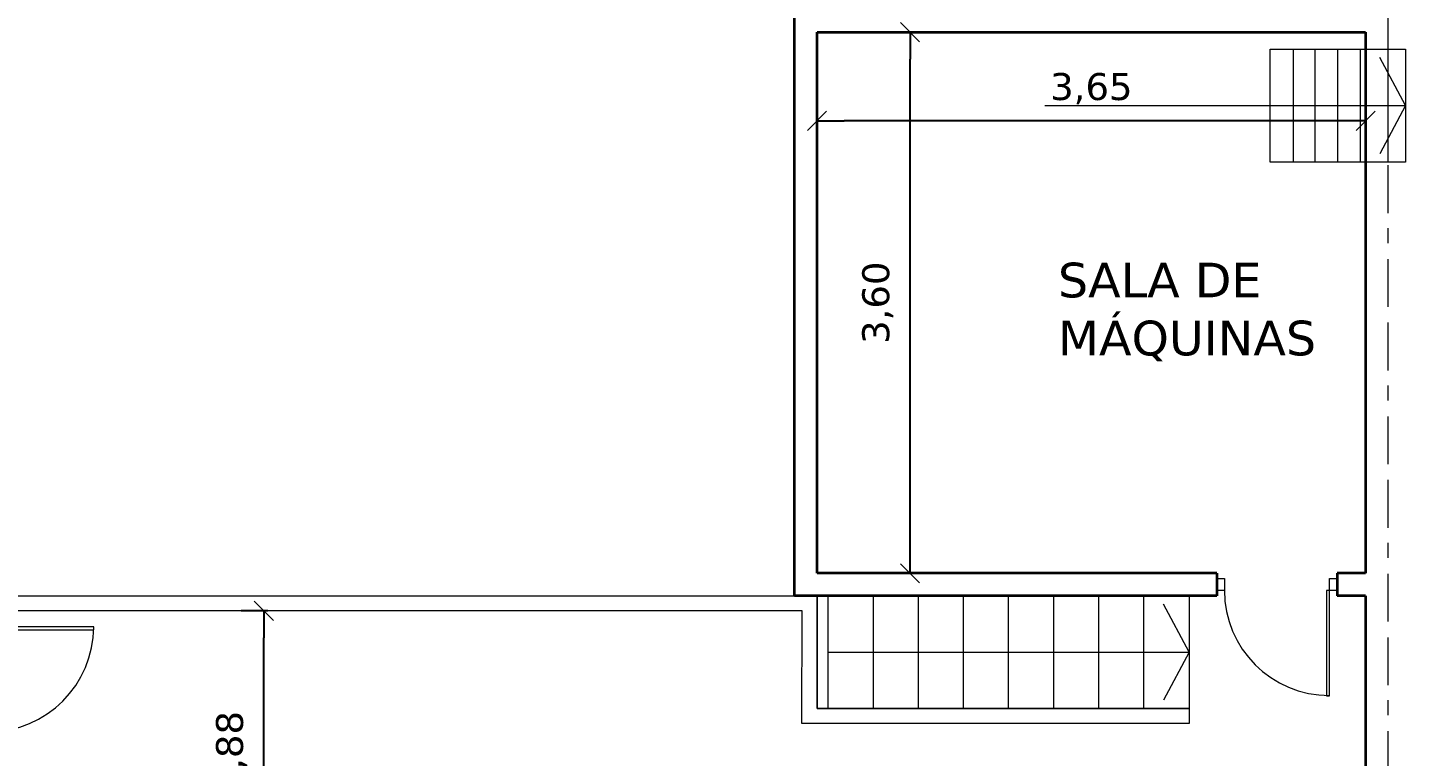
# Model space of a CAD drawing. Header units: metres. Extents: x -163 to 91, y -12 to 67.
# Drawn here: x -84.99 to -75.82, y 2.55 to 7.4 of the extents above; entities that cross this region are included whole.
import ezdxf

# ---------------------------------------------------------------- set-up
doc = ezdxf.new("R2010")
doc.units = ezdxf.units.M
doc.header["$LTSCALE"] = 0.508
doc.header["$PDMODE"] = 1
doc.header["$PDSIZE"] = -2
doc.linetypes.add('STYLE_07', pattern=[1.875, 0.625, -0.20828, 0.625, -0.20836, 0.06943, -0.13893])
doc.layers.get('0').update_dxf_attribs({"lineweight": 18})
for name, color, linetype, lineweight in [('CARPINTERIA', 7, 'Continuous', 13), ('Dimension', 7, 'Continuous', 5), ('Muros', 7, 'Continuous', 35), ('None', 7, 'Continuous', 5), ('Zócalo', 7, 'Continuous', 9)]:
    doc.layers.add(name, color=color, linetype=linetype, lineweight=lineweight)
doc.styles.add('HoratioDBol', font='')
doc.styles.add('Verdana', font='verdana.ttf')
doc.styles.get('HoratioDBol').set_extended_font_data('HoratioDBol')
doc.dimstyles.new('personal', dxfattribs={"dimtxt": 0.214974, "dimasz": 0.179989, "dimexe": 0.15, "dimexo": 0.159, "dimgap": 0.001, "dimtad": 1, "dimzin": 3, "dimtxsty": 'HoratioDBol', "dimblk": 'VW_SLASH', "dimcen": 0, "dimdle": 0.001, "dimazin": 0, "dimtfac": 0.8, "dimtix": 1, "dimtmove": 0, "dimatfit": 0, "dimldrblk": 'VW_CONCAVEFILLED', "dimfxl": 0, "dimfrac": 2, "dimtolj": 1, "dimtzin": 3, "dimarcsym": 0})

# ---------------------------------------------------------------- blocks, each defined once
blk = doc.blocks.new('P 0.80 (0.10)')
at = {"layer": 'CARPINTERIA', "color": 0, "flags": 128}
for points in [[(-0.33, 0.739), (-0.35, 0.739), (-0.35, 0.04), (-0.33, 0.04)], [(-0.4, 0.0395), (-0.35, 0.0395), (-0.35, -0.0405), (-0.4, -0.0405)], [(0.35, 0.0395), (0.4, 0.0395), (0.4, -0.0405), (0.35, -0.0405)]]:
    blk.add_lwpolyline(points, close=True, dxfattribs=at)
at = {"layer": 'CARPINTERIA', "color": 0}
blk.add_arc((-0.35, 0.038), 0.7, 0, 90, dxfattribs=at)
blk = doc.blocks.new('VW_SLASH')
at = {"color": 0, "linetype": 'ByBlock', "lineweight": -2}
blk.add_line((0, 0), (-1, 0), dxfattribs=at)
at = {"layer": 'Zócalo', "color": 0}
blk.add_lwpolyline([(0.354, 0.354), (-0.354, -0.354)], dxfattribs=at)
blk = doc.blocks.new('*D300')
at = {"layer": 'Defpoints', "color": 0, "lineweight": 0, "transparency": 16777216}
for p in [(-79.1198, 7.37), (-78.826, 7.37), (-78.8585, 3.77)]:
    blk.add_point(p, dxfattribs=at)
at = {"layer": 'Dimension', "color": 0, "lineweight": -2, "transparency": 16777216}
for p, q in [((-78.985, 7.37), (-79.2698, 7.37)), ((-79.1198, 3.95), (-79.1198, 7.19)), ((-79.0175, 3.77), (-79.2698, 3.77))]:
    blk.add_line(p, q, dxfattribs=at)
at = {"layer": 'Dimension', "color": 0, "lineweight": -2, "transparency": 16777216, "xscale": 0.179989013671875, "yscale": 0.179989013671875, "zscale": 0.179989013671875}
for p, rotation in [((-79.1198, 7.37), 90), ((-79.1198, 3.77), 270)]:
    blk.add_blockref('VW_SLASH', p, dxfattribs=dict(at, rotation=rotation))
at = {"layer": 'Dimension', "color": 0, "transparency": 16777216, "insert": (-79.3337, 5.57), "char_height": 0.17942, "attachment_point": 5, "rotation": 90, "style": 'Verdana'}
blk.add_mtext('\\A1;3,60', dxfattribs=at)
blk = doc.blocks.new('VW_CONCAVEFILLED')
at = {"linetype": 'ByBlock', "lineweight": 0}
blk.add_hatch(color=0, dxfattribs=at).paths.add_polyline_path([(-1.111, 0.298), (-1.079, 0.28), (-1.046, 0.263), (-1.013, 0.247), (-0.98, 0.231), (-0.947, 0.216), (-0.914, 0.201), (-0.88, 0.187), (-0.847, 0.173), (-0.813, 0.16), (-0.779, 0.147), (-0.745, 0.135), (-0.711, 0.123), (-0.677, 0.112), (-0.643, 0.101), (-0.608, 0.091), (-0.574, 0.082), (-0.539, 0.073), (-0.504, 0.064), (-0.469, 0.056), (-0.434, 0.049), (-0.398, 0.042), (-0.363, 0.035), (-0.327, 0.029), (-0.291, 0.024), (-0.255, 0.019), (-0.219, 0.015), (-0.183, 0.011), (-0.147, 0.008), (-0.11, 0.005), (-0.074, 0.003), (-0.037, 0.001), (0, 0), (-0.037, -0.001), (-0.074, -0.003), (-0.11, -0.005), (-0.147, -0.008), (-0.183, -0.011), (-0.219, -0.015), (-0.255, -0.019), (-0.291, -0.024), (-0.327, -0.029), (-0.363, -0.035), (-0.398, -0.042), (-0.434, -0.049), (-0.469, -0.056), (-0.504, -0.064), (-0.539, -0.073), (-0.574, -0.082), (-0.608, -0.091), (-0.643, -0.101), (-0.677, -0.112), (-0.711, -0.123), (-0.745, -0.135), (-0.779, -0.147), (-0.813, -0.16), (-0.847, -0.173), (-0.88, -0.187), (-0.914, -0.201), (-0.947, -0.216), (-0.98, -0.231), (-1.013, -0.247), (-1.046, -0.263), (-1.079, -0.28), (-1.111, -0.298), (-1.097, -0.282), (-1.085, -0.267), (-1.072, -0.25), (-1.061, -0.233), (-1.051, -0.215), (-1.041, -0.197), (-1.032, -0.179), (-1.024, -0.16), (-1.017, -0.141), (-1.011, -0.121), (-1.006, -0.101), (-1.001, -0.081), (-0.998, -0.061), (-0.996, -0.041), (-0.994, -0.02), (-0.994, 0), (-0.994, 0.02), (-0.996, 0.041), (-0.998, 0.061), (-1.001, 0.081), (-1.006, 0.101), (-1.011, 0.121), (-1.017, 0.141), (-1.024, 0.16), (-1.032, 0.179), (-1.041, 0.197), (-1.051, 0.215), (-1.061, 0.233), (-1.072, 0.25), (-1.085, 0.267), (-1.097, 0.282)])
at = {"layer": 'Zócalo', "color": 0}
blk.add_lwpolyline([(-1.111, 0.298), (-1.079, 0.28), (-1.046, 0.263), (-1.013, 0.247), (-0.98, 0.231), (-0.947, 0.216), (-0.914, 0.201), (-0.88, 0.187), (-0.847, 0.173), (-0.813, 0.16), (-0.779, 0.147), (-0.745, 0.135), (-0.711, 0.123), (-0.677, 0.112), (-0.643, 0.101), (-0.608, 0.091), (-0.574, 0.082), (-0.539, 0.073), (-0.504, 0.064), (-0.469, 0.056), (-0.434, 0.049), (-0.398, 0.042), (-0.363, 0.035), (-0.327, 0.029), (-0.291, 0.024), (-0.255, 0.019), (-0.219, 0.015), (-0.183, 0.011), (-0.147, 0.008), (-0.11, 0.005), (-0.074, 0.003), (-0.037, 0.001), (0, 0), (-0.037, -0.001), (-0.074, -0.003), (-0.11, -0.005), (-0.147, -0.008), (-0.183, -0.011), (-0.219, -0.015), (-0.255, -0.019), (-0.291, -0.024), (-0.327, -0.029), (-0.363, -0.035), (-0.398, -0.042), (-0.434, -0.049), (-0.469, -0.056), (-0.504, -0.064), (-0.539, -0.073), (-0.574, -0.082), (-0.608, -0.091), (-0.643, -0.101), (-0.677, -0.112), (-0.711, -0.123), (-0.745, -0.135), (-0.779, -0.147), (-0.813, -0.16), (-0.847, -0.173), (-0.88, -0.187), (-0.914, -0.201), (-0.947, -0.216), (-0.98, -0.231), (-1.013, -0.247), (-1.046, -0.263), (-1.079, -0.28), (-1.111, -0.298), (-1.097, -0.282), (-1.085, -0.267), (-1.072, -0.25), (-1.061, -0.233), (-1.051, -0.215), (-1.041, -0.197), (-1.032, -0.179), (-1.024, -0.16), (-1.017, -0.141), (-1.011, -0.121), (-1.006, -0.101), (-1.001, -0.081), (-0.998, -0.061), (-0.996, -0.041), (-0.994, -0.02), (-0.994, 0), (-0.994, 0.02), (-0.996, 0.041), (-0.998, 0.061), (-1.001, 0.081), (-1.006, 0.101), (-1.011, 0.121), (-1.017, 0.141), (-1.024, 0.16), (-1.032, 0.179), (-1.041, 0.197), (-1.051, 0.215), (-1.061, 0.233), (-1.072, 0.25), (-1.085, 0.267), (-1.097, 0.282)], close=True, dxfattribs=at)
blk = doc.blocks.new('*D316')
at = {"layer": 'Defpoints', "color": 0, "lineweight": 0, "transparency": 16777216}
for p in [(-83.4185, 3.52), (-83.2335, 3.52), (-83.1685, 1.64)]:
    blk.add_point(p, dxfattribs=at)
at = {"layer": 'Dimension', "color": 0, "lineweight": -2, "transparency": 16777216}
for p, q in [((-83.3925, 3.52), (-83.5685, 3.52)), ((-83.4185, 1.82), (-83.4185, 3.34)), ((-83.3275, 1.64), (-83.5685, 1.64))]:
    blk.add_line(p, q, dxfattribs=at)
at = {"layer": 'Dimension', "color": 0, "lineweight": -2, "transparency": 16777216, "xscale": 0.179989013671875, "yscale": 0.179989013671875, "zscale": 0.179989013671875}
for p, rotation in [((-83.4185, 3.52), 90), ((-83.4185, 1.64), 270)]:
    blk.add_blockref('VW_SLASH', p, dxfattribs=dict(at, rotation=rotation))
at = {"layer": 'Dimension', "color": 0, "transparency": 16777216, "insert": (-83.6326, 2.58), "char_height": 0.17942, "attachment_point": 5, "rotation": 90, "style": 'Verdana'}
blk.add_mtext('\\A1;1,88', dxfattribs=at)
blk = doc.blocks.new('*D320')
at = {"layer": 'Defpoints', "color": 0, "lineweight": 0, "transparency": 16777216}
for p in [(-79.7385, 6.78), (-79.7385, 6.58), (-76.0885, 6.47)]:
    blk.add_point(p, dxfattribs=at)
at = {"layer": 'Dimension', "color": 0, "lineweight": -2, "transparency": 16777216}
for p, q in [((-79.7385, 6.739), (-79.7385, 6.93)), ((-76.0885, 6.629), (-76.0885, 6.93)), ((-76.2685, 6.78), (-79.5585, 6.78))]:
    blk.add_line(p, q, dxfattribs=at)
at = {"layer": 'Dimension', "color": 0, "lineweight": -2, "transparency": 16777216, "xscale": 0.179989013671875, "yscale": 0.179989013671875, "zscale": 0.179989013671875, "rotation": 180}
blk.add_blockref('VW_SLASH', (-79.7385, 6.78), dxfattribs=at)
at = {"layer": 'Dimension', "color": 0, "lineweight": -2, "transparency": 16777216, "xscale": 0.179989013671875, "yscale": 0.179989013671875, "zscale": 0.179989013671875}
blk.add_blockref('VW_SLASH', (-76.0885, 6.78), dxfattribs=at)
at = {"layer": 'Dimension', "color": 0, "transparency": 16777216, "insert": (-77.9135, 6.9939), "char_height": 0.17942, "attachment_point": 5, "style": 'Verdana'}
blk.add_mtext('\\A1;3,65', dxfattribs=at)

msp = doc.modelspace()

# ---------------------------------------------------------------- linework, layer by layer
at = {"layer": 'Muros'}
for p, q in [((-79.8885, 3.62), (-79.8885, 7.52)), ((-79.7385, 3.77), (-79.7385, 7.37)), ((-79.7385, 7.37), (-76.0885, 7.37)), ((-76.0885, 7.37), (-76.0885, 3.77)), ((-77.0785, 3.77), (-79.7385, 3.77)), ((-77.0785, 3.77), (-77.0785, 3.62)), ((-76.2785, 3.77), (-76.2785, 3.62)), ((-76.0885, 3.77), (-76.2785, 3.77)), ((-77.0785, 3.62), (-79.8885, 3.62)), ((-76.0885, 3.62), (-76.2785, 3.62)), ((-76.0885, 3.62), (-76.0885, 1.64))]:
    msp.add_line(p, q, dxfattribs=at)
at = {"layer": 'None', "color": 7, "linetype": 'STYLE_07', "lineweight": 5}
msp.add_line((-75.9385, -4.3), (-75.9385, 44.36), dxfattribs=at)
at = {"layer": 'None', "color": 7, "linetype": 'Continuous', "lineweight": 5}
for p, q in [((-76.7238, 6.506), (-76.7238, 7.256)), ((-76.5686, 6.506), (-76.5686, 7.256)), ((-76.4238, 6.506), (-76.4238, 7.256)), ((-76.2725, 6.506), (-76.2725, 7.256)), ((-76.1238, 6.506), (-76.1238, 7.256)), ((-75.9385, 6.506), (-75.9385, 7.256)), ((-75.8238, 6.881), (-75.9938, 7.201)), ((-78.2238, 6.881), (-75.8238, 6.881)), ((-75.8238, 6.881), (-75.9938, 6.561)), ((-79.6635, 2.87), (-79.6635, 3.62)), ((-79.3635, 2.87), (-79.3635, 3.62)), ((-79.0635, 2.87), (-79.0635, 3.62)), ((-78.7635, 2.87), (-78.7635, 3.62)), ((-78.4635, 2.87), (-78.4635, 3.62)), ((-78.1635, 2.87), (-78.1635, 3.62)), ((-77.8635, 2.87), (-77.8635, 3.62)), ((-77.5635, 2.87), (-77.5635, 3.62)), ((-77.2635, 3.245), (-77.4335, 3.565)), ((-79.6635, 3.245), (-77.2635, 3.245)), ((-77.2635, 3.245), (-77.4335, 2.925))]:
    msp.add_line(p, q, dxfattribs=at)
msp.add_lwpolyline([(-76.7238, 7.256), (-75.8238, 7.256), (-75.8238, 6.506), (-76.7238, 6.506)], dxfattribs=at)
at = {"layer": 'None'}
msp.add_lwpolyline([(-85.2485, 3.62), (-79.7375, 3.62), (-79.7385, 2.87), (-77.2635, 2.87), (-77.2635, 2.77), (-79.8387, 2.77), (-79.8377, 3.52), (-85.2485, 3.52)], close=True, dxfattribs=at)
at = {"layer": 'None', "color": 7, "linetype": 'Continuous', "lineweight": 5}
msp.add_lwpolyline([(-79.7385, 3.62), (-77.2635, 3.62), (-77.2635, 2.87), (-79.7385, 2.87)], close=True, dxfattribs=at)

# ---------------------------------------------------------------- block references
at = {"layer": 'Muros', "color": 7}
for p, rotation in [((-76.6785, 3.695), 180), ((-85.2885, 3.065), 270)]:
    msp.add_blockref('P 0.80 (0.10)', p, dxfattribs=dict(at, rotation=rotation))

# ---------------------------------------------------------------- texts
at = {"layer": 'None', "color": 7, "insert": (-78.1356, 5.8364), "char_height": 0.23068, "attachment_point": 1, "line_spacing_factor": 1.003239, "style": 'Verdana'}
msp.add_mtext('SALA DE \\PMÁQUINAS', dxfattribs=at)

# ---------------------------------------------------------------- dimensions: what is measured, and where the dimension line sits
at = {"layer": 'Dimension'}
for base, p1, p2, picture, middle in [((-79.1198, 7.37), (-78.8585, 3.77), (-78.826, 7.37), '*D300', (-79.3337, 5.57)), ((-83.4185, 3.52), (-83.1685, 1.64), (-83.2335, 3.52), '*D316', (-83.6326, 2.58))]:
    dim = msp.add_linear_dim(base=base, p1=p1, p2=p2, angle=270, dimstyle='personal', override={"dimtxt": 0.179421, "dimgap": 0.1, "dimpost": '<>', "dimtxsty": 'Verdana', "dimtmove": 2}, dxfattribs=at)
    dim.commit()
    dim.dimension.update_dxf_attribs({"geometry": picture, "text_midpoint": middle})
dim = msp.add_linear_dim(base=(-79.7385, 6.78), p1=(-76.0885, 6.47), p2=(-79.7385, 6.58), dimstyle='personal', override={"dimtxt": 0.179421, "dimgap": 0.1, "dimpost": '<>', "dimtxsty": 'Verdana', "dimtmove": 2}, dxfattribs=at)
dim.commit()
dim.dimension.update_dxf_attribs({"geometry": '*D320', "text_midpoint": (-77.9135, 6.9939)})

doc.saveas('drawing.dxf')
